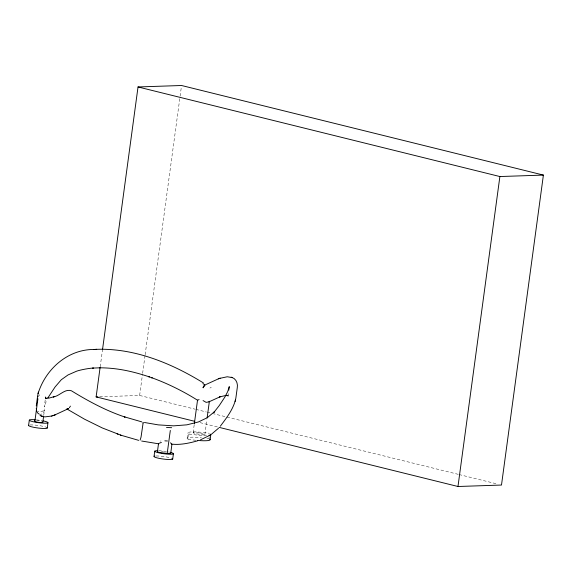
<?xml version="1.0" encoding="UTF-8"?>
<svg xmlns="http://www.w3.org/2000/svg" width="572" height="572" viewBox="0 0 572 572"><rect width="100%" height="100%" fill="white"/><g stroke="black" fill="none" stroke-linecap="round" stroke-linejoin="round"><path stroke-width="0.43" stroke-dasharray="2.86 2.15" d="M70.213 405.87L69.398 407.822M45.217 399.928L44.266 406.985L46.611 400.321M43.722 415.429L44.416 410.267L43.222 413.241L40.633 414.464M100.193 366.802L102.467 349.978M99.678 396.789L139.639 395.459L142.514 374.202M142.628 373.316L145.023 355.605M145.145 354.719L179.987 97.018M180.108 96.132L181.424 86.386M187.13 438.245L187.845 432.954M195.874 440.276A18.862 2.56 7.7 0 1 188.581 439.353L188.896 433.962A18.862 2.56 7.7 0 1 209.402 433.276M193.136 432.654L194.201 424.76M204.869 434.641L206.885 419.726M208.98 438.617L209.223 436.851M228.321 393.665L227.842 397.19L227.749 395.109L228.221 395.988L227.52 395.352L228.421 395.774L227.227 395.352M70.706 405.991L69.398 408.036M160.568 441.305L160.954 440.797M43.465 410.574L41.999 411.482L39.754 411.74A4.361 4.276 -38.4 0 1 39.404 411.697L37.859 411.111M209.91 388.059L211.29 387.294M40.576 414.464L40.076 414.407M163.099 451.808L161.447 451.615M189.003 434.019L189.296 434.062A18.862 2.56 7.7 0 0 206.535 435.449M227.098 395.424L228.006 395.617L227.534 395.466M139.639 395.459L195.038 409.173M195.903 409.388L206.292 411.962M207.157 412.176L211.49 413.249M212.355 413.463L458.208 474.324M459.073 474.538L497.161 483.969M200.007 422.629L218.182 427.134M188.288 439.31L188.181 439.253A18.862 2.56 7.7 0 1 201.394 437.644M44.344 410.031L44.494 410.524M44.18 408.923L44.237 409.495M206.857 438.302A18.862 2.56 7.7 0 1 208.687 438.567M36.615 420.298A4.04 0.551 7.7 0 1 41.928 421.192M30.051 424.967A9.431 1.28 7.7 0 1 45.831 427.069M156.177 455.984A9.431 1.28 7.7 0 1 171.836 458.344M36.343 419.862A9.431 1.28 7.7 0 1 42.106 420.677M158.608 450.7A9.431 1.28 7.7 0 1 166.431 451.537M168.604 451.944A9.431 1.28 7.7 0 1 169.598 452.166M199.306 433.011L198.141 432.818A4.04 0.551 7.7 0 0 193.322 432.539A4.04 0.551 7.7 0 0 195.645 433.54L197.24 433.898A4.04 0.551 7.7 0 0 202.331 434.856A4.04 0.551 7.7 0 0 204.683 434.484L199.306 433.011"/><path stroke-width="0.86" d="M203.346 387.795L203.739 386.379L205.262 384.935M28.6 425.389L29.315 420.098M36.272 405.92L37.816 394.616M43.601 416.287L42.793 422.3A4.04 0.551 7.7 0 1 39.282 422.422A4.04 0.551 7.7 0 1 34.856 421.385L37.916 398.77M47.254 428.035L47.969 422.744M194.809 421.342L96.125 396.911L100.071 367.689M102.588 349.092L138.031 86.958L181.546 85.5L543.4 175.089L501.494 485.042L457.979 486.5L219.047 427.348M154.04 456.442L154.755 451.151M157.443 451.601L158.523 443.572L161.39 442.378M157.629 451.494A4.04 0.551 7.7 0 0 161.926 452.781L167.21 453.389L170.313 430.444M170.721 453.267L171.9 444.501L170.52 442.785M172.694 459.087L173.409 453.796M194.316 423.888L197.519 400.221C183.262 391.198 167.181 383.276 151.544 377.663M207.121 417.968L209.373 401.301M210.138 439.682L210.853 434.391M228.8 390.14L229.272 386.608L227.756 391.448L225.01 396.839L219.348 405.448L214.05 412.219L214.707 411.504L207.2 417.746L198.427 421.95L186.88 424.832L173.688 425.854L158.28 424.882L144.437 422.486M457.979 486.5L499.885 176.541L543.4 175.089M142.964 422.987L143.179 422.515L141.034 437.108L140.111 440.14M220.313 426.219C226.662 417.717 233.655 408.88 235.836 398.255L237.273 387.673C238.052 383.583 236.15 378.757 231.96 377.427M94.28 349.456C67.682 349.213 45.417 369.262 37.981 393.865L38.188 393.071M38.224 392.928L38.431 392.142M235.106 401.458L235.314 400.665M235.349 400.522L235.557 399.728M37.945 396.739L38.138 396.367M204.862 384.877L202.853 387.673M47.826 397.99L55.105 386.929L61.326 379.715L68.039 374.939L76.612 371.185C79.865 370.034 88.074 368.318 93.343 368.046L92.685 368.089L99.893 367.803M209.052 401.694L209.288 401.287M204.047 386.057L204.426 385.571M218.497 428.242L211.64 434.069M208.837 401.88L206.12 402.359L203.06 400.564M197.676 400.178L197.519 400.221A2.889 0.493 -80.9 0 0 197.655 400.185L199.085 399.563M209.28 435.599L200.515 439.804M68.425 408.651L54.44 415.136M206.149 384.441L219.147 378.507M209.588 401.565L220.356 396.661L219.455 396.968L226.147 395.381M68.318 408.701L66.774 408.894L84.556 419.204L102.288 427.942L121.021 435.242L138.667 440.354M52.317 415.83L54.311 415.179M219.298 378.457L227.241 376.769L232.461 377.606M53.41 415.486L55.334 414.829M218.275 378.807L220.17 378.156M197.683 440.783C189.418 443.164 179.737 445.195 171.493 444.079M40.011 415.479L44.788 416.902L51.473 416.066M51.366 416.101L52.424 415.794M226.469 395.338L225.525 395.424L226.233 395.381M95.86 349.356C134.213 347.84 171.328 363.141 203.432 382.947M93.458 349.506L96.682 349.299M96.125 396.911L97.898 396.854M99.8 367.803C117.081 367.86 132.797 371.371 149.206 376.841M171.679 427.699L166.509 427.477M164.85 440.848L167.453 440.983M205.055 384.799L202.853 383.669M46.253 398.219L49.378 398.019L54.126 396.675L53.253 396.975C59.617 396.124 64.822 388.417 71.436 390.798C88.588 401.322 106.206 410.803 125.061 417.074L124.303 416.809L141.785 421.871M158.566 443.8L141.641 441.026M138.031 86.958L499.885 176.541M42.464 416.538L40.991 416.023M149.271 376.869L148.577 376.626L152.173 377.877L151.394 377.606M117.174 433.898L117.989 434.184M120.335 434.999L121.021 435.242M231.195 377.162L231.696 377.341M39.368 414.235L37.638 412.984L36.608 410.875M45.352 397.719L45.989 398.441M45.467 397.64L45.91 398.498L45.717 398.041M42.793 422.3L42.643 421.914M34.856 421.385L34.542 420.47M45.46 397.011L45.567 397.547M36.243 408.429L36.351 408.966M39.018 394.894L39.082 395.466M209.609 438.981A18.862 2.56 7.7 0 1 197.633 440.44M46.825 427.491A9.431 1.28 7.7 0 1 38.496 428.071A9.431 1.28 7.7 0 1 28.75 425.246M170.535 453.11A4.04 0.551 7.7 0 1 167.21 453.389M172.551 458.744A9.431 1.28 7.7 0 1 163.342 459.051A9.431 1.28 7.7 0 1 154.19 456.299M154.483 456.184A9.431 1.28 7.7 0 1 154.919 456.091M210.775 434.127A18.862 2.56 7.7 0 1 209.009 435.249M43.172 420.892A9.431 1.28 7.7 0 1 45.574 423.201A9.431 1.28 7.7 0 1 30.959 421.135A9.431 1.28 7.7 0 1 35.228 419.762M170.499 452.388A9.431 1.28 7.7 0 1 170.742 454.261A9.431 1.28 7.7 0 1 157.386 452.488A9.431 1.28 7.7 0 1 157.7 450.686"/></g></svg>
